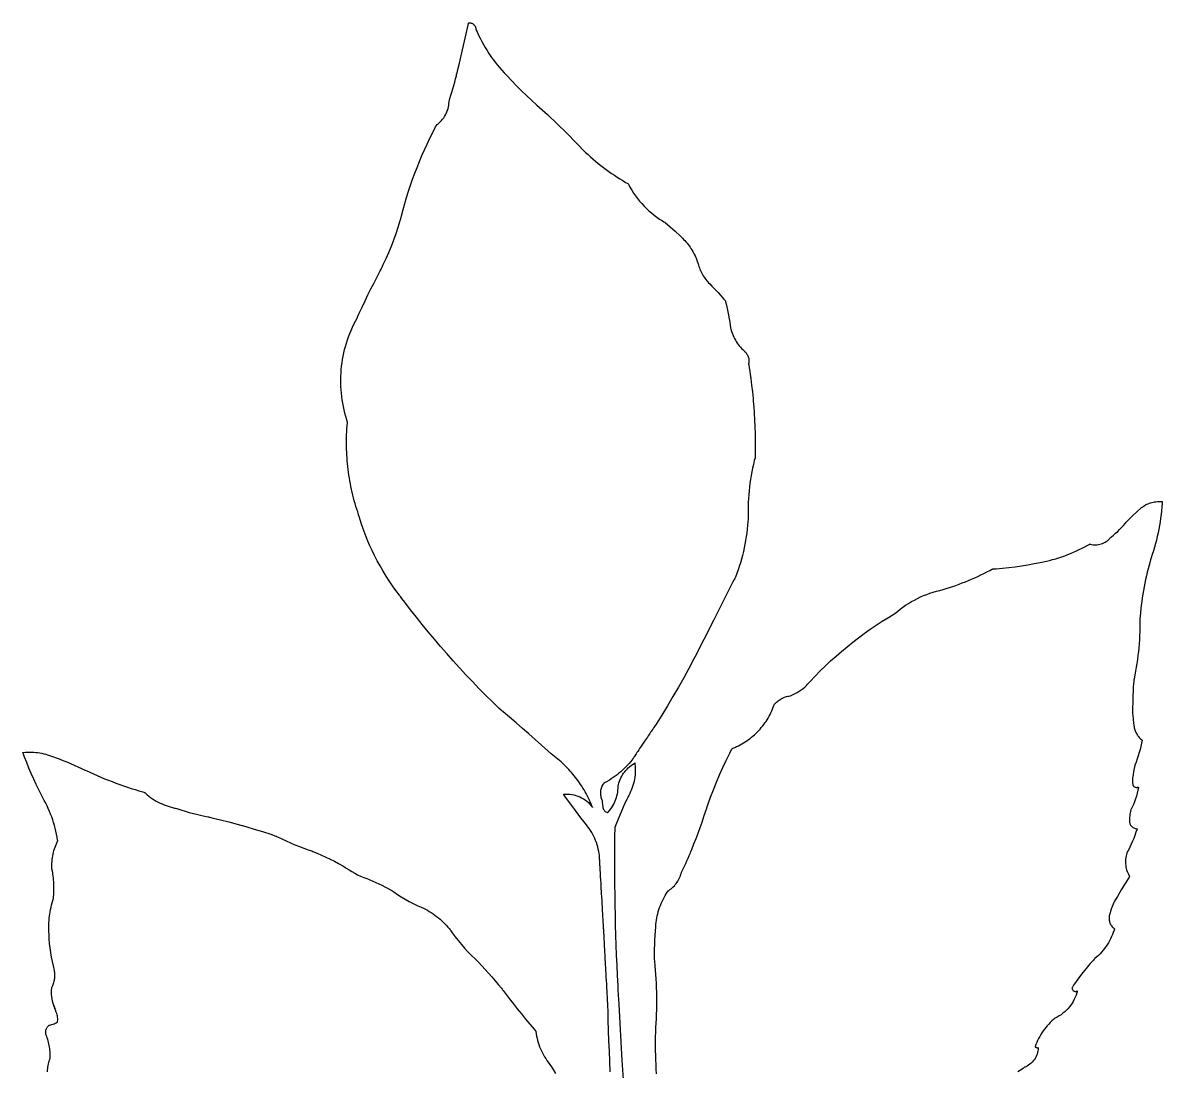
# Model space of a CAD drawing. Extents: x 0 to 908, y 0 to 337.
# Drawn here: x 324.97 to 373.27, y 287.85 to 332.27 of the extents above; entities that cross this region are included whole.
import ezdxf

# ---------------------------------------------------------------- set-up
doc = ezdxf.new("R2010")
doc.units = 0
doc.layers.add('_____1', color=18, linetype='CONTINUOUS')

msp = doc.modelspace()

# ---------------------------------------------------------------- linework, layer by layer
at = {"layer": '_____1'}
for points in [[(349.872, 287.83), (349.851, 288.267), (349.832, 288.704), (349.815, 289.141), (349.8, 289.578), (349.786, 290.016), (349.775, 290.453), (349.772, 290.563), (349.772, 290.569), (349.772, 290.573), (349.772, 290.574), (349.772, 290.574), (349.772, 290.574), (349.772, 290.576), (349.771, 290.583), (349.771, 290.594), (349.77, 290.609), (349.769, 290.629), (349.767, 290.654), (349.766, 290.682), (349.764, 290.713), (349.762, 290.749), (349.76, 290.788), (349.758, 290.83), (349.755, 290.876), (349.752, 290.925), (349.75, 290.976), (349.747, 291.031), (349.744, 291.088), (349.74, 291.147), (349.737, 291.209), (349.733, 291.273), (349.73, 291.338), (349.726, 291.406), (349.719, 291.546), (349.711, 291.692), (349.702, 291.842), (349.694, 291.995), (349.686, 292.15), (349.669, 292.46), (349.66, 292.613), (349.652, 292.763), (349.644, 292.908), (349.636, 293.048), (349.633, 293.116), (349.629, 293.181), (349.626, 293.245), (349.622, 293.307), (349.619, 293.366), (349.616, 293.423), (349.613, 293.477), (349.61, 293.529), (349.607, 293.577), (349.605, 293.623), (349.603, 293.665), (349.601, 293.704), (349.599, 293.739), (349.597, 293.771), (349.595, 293.799), (349.594, 293.823), (349.593, 293.843), (349.592, 293.858), (349.592, 293.869), (349.591, 293.876), (349.591, 293.878), (349.591, 293.88), (349.59, 293.888), (349.59, 293.899), (349.589, 293.915), (349.588, 293.935), (349.586, 293.959), (349.585, 293.986), (349.583, 294.017), (349.581, 294.051), (349.579, 294.089), (349.576, 294.129), (349.574, 294.173), (349.571, 294.22), (349.568, 294.269), (349.565, 294.321), (349.562, 294.375), (349.559, 294.431), (349.556, 294.49), (349.552, 294.551), (349.548, 294.613), (349.545, 294.677), (349.537, 294.81), (349.529, 294.948), (349.521, 295.089), (349.512, 295.234), (349.504, 295.38), (349.487, 295.671), (349.479, 295.815), (349.47, 295.956), (349.463, 296.092), (349.455, 296.224), (349.451, 296.287), (349.448, 296.348), (349.444, 296.408), (349.441, 296.465), (349.438, 296.521), (349.435, 296.573), (349.432, 296.624), (349.429, 296.672), (349.426, 296.717), (349.424, 296.759), (349.422, 296.798), (349.42, 296.834), (349.418, 296.866), (349.416, 296.895), (349.414, 296.921), (349.413, 296.942), (349.412, 296.96), (349.411, 296.973), (349.411, 296.983), (349.411, 296.988), (349.411, 296.989), (349.411, 296.989), (349.41, 296.992), (349.409, 296.998), (349.407, 297.022), (349.4, 297.07), (349.384, 297.165), (349.364, 297.259), (349.341, 297.352), (349.315, 297.444), (349.285, 297.535), (349.251, 297.625), (349.214, 297.713), (349.174, 297.799), (349.13, 297.885), (349.083, 297.968), (349.033, 298.05), (348.98, 298.129), (348.924, 298.207), (348.864, 298.283), (348.801, 298.356), (348.743, 298.432), (348.629, 298.585), (348.4, 298.892), (347.947, 299.508), (347.891, 299.585), (347.89, 299.588), (347.892, 299.588), (347.898, 299.588), (347.909, 299.589), (347.932, 299.591), (347.977, 299.594), (348.067, 299.594), (348.156, 299.588), (348.243, 299.577), (348.33, 299.559), (348.415, 299.537), (348.498, 299.508), (348.579, 299.474), (348.658, 299.435), (348.734, 299.391), (348.807, 299.342), (348.877, 299.288), (348.943, 299.23), (349.006, 299.166), (349.065, 299.099), (349.093, 299.063), (349.106, 299.045), (349.113, 299.036), (349.116, 299.031), (349.117, 299.03), (349.115, 299.035), (349.081, 299.12), (349.046, 299.204), (349.009, 299.287), (348.971, 299.369), (348.931, 299.451), (348.89, 299.532), (348.847, 299.612), (348.803, 299.691), (348.758, 299.769), (348.711, 299.847), (348.663, 299.923), (348.613, 299.999), (348.562, 300.074), (348.51, 300.147), (348.457, 300.22), (348.402, 300.292), (348.346, 300.363), (348.289, 300.433), (348.23, 300.502), (348.171, 300.569), (348.11, 300.636), (348.047, 300.702), (347.984, 300.766), (347.919, 300.83), (347.854, 300.892), (347.787, 300.953), (347.719, 301.013), (347.649, 301.072), (347.579, 301.13), (347.508, 301.186), (347.363, 301.297), (347.229, 301.418), (346.961, 301.659), (346.691, 301.899), (346.42, 302.138), (346.148, 302.375), (345.875, 302.611), (345.601, 302.845), (345.326, 303.079), (345.257, 303.137), (345.222, 303.166), (345.214, 303.173), (345.209, 303.177), (345.2, 303.186), (345.164, 303.221), (344.875, 303.501), (344.589, 303.784), (344.306, 304.07), (344.027, 304.359), (343.75, 304.65), (343.477, 304.945), (343.207, 305.242), (342.939, 305.543), (342.675, 305.846), (342.415, 306.152), (342.157, 306.46), (341.903, 306.771), (341.652, 307.085), (341.404, 307.402), (341.159, 307.721), (341.038, 307.882), (340.978, 307.963), (340.971, 307.972), (340.966, 307.978), (340.957, 307.991), (340.937, 308.015), (340.787, 308.214), (340.642, 308.416), (340.502, 308.622), (340.368, 308.83), (340.238, 309.042), (340.114, 309.257), (339.994, 309.475), (339.881, 309.695), (339.772, 309.918), (339.669, 310.144), (339.572, 310.372), (339.48, 310.603), (339.393, 310.836), (339.313, 311.071), (339.238, 311.309), (339.202, 311.428), (339.185, 311.488), (339.165, 311.547), (339.127, 311.664), (339.09, 311.782), (339.055, 311.901), (339.022, 312.019), (338.99, 312.139), (338.959, 312.258), (338.931, 312.378), (338.904, 312.498), (338.878, 312.619), (338.854, 312.74), (338.832, 312.861), (338.812, 312.982), (338.793, 313.104), (338.775, 313.226), (338.759, 313.348), (338.745, 313.47), (338.733, 313.592), (338.722, 313.715), (338.712, 313.838), (338.705, 313.961), (338.699, 314.084), (338.694, 314.207), (338.691, 314.33), (338.69, 314.453), (338.691, 314.576), (338.693, 314.7), (338.697, 314.823), (338.702, 314.946), (338.709, 315.07), (338.718, 315.193), (338.728, 315.316), (338.731, 315.347), (338.731, 315.355), (338.729, 315.364), (338.723, 315.381), (338.7, 315.45), (338.659, 315.589), (338.621, 315.729), (338.587, 315.87), (338.556, 316.011), (338.53, 316.152), (338.507, 316.294), (338.488, 316.437), (338.472, 316.579), (338.461, 316.722), (338.453, 316.865), (338.449, 317.008), (338.448, 317.151), (338.451, 317.294), (338.458, 317.436), (338.469, 317.578), (338.483, 317.72), (338.502, 317.862), (338.523, 318.003), (338.549, 318.144), (338.578, 318.284), (338.61, 318.423), (338.647, 318.561), (338.687, 318.699), (338.731, 318.836), (338.778, 318.971), (338.829, 319.106), (338.883, 319.24), (338.941, 319.372), (339.003, 319.503), (339.068, 319.632), (339.137, 319.761), (339.146, 319.777), (339.15, 319.784), (339.152, 319.788), (339.16, 319.805), (339.174, 319.837), (339.233, 319.968), (339.353, 320.228), (339.476, 320.487), (339.6, 320.746), (339.727, 321.002), (339.857, 321.258), (339.989, 321.513), (340.123, 321.766), (340.157, 321.829), (340.188, 321.893), (340.25, 322.023), (340.37, 322.283), (340.483, 322.545), (340.592, 322.81), (340.694, 323.077), (340.79, 323.346), (340.881, 323.618), (340.966, 323.891), (340.976, 323.926), (340.981, 323.943), (340.983, 323.951), (340.985, 323.956), (340.987, 323.964), (341.02, 324.095), (341.089, 324.355), (341.161, 324.615), (341.238, 324.873), (341.319, 325.13), (341.404, 325.386), (341.493, 325.64), (341.586, 325.893), (341.683, 326.144), (341.783, 326.394), (341.888, 326.642), (341.996, 326.889), (342.109, 327.133), (342.225, 327.377), (342.345, 327.618), (342.469, 327.858), (342.5, 327.917), (342.516, 327.947), (342.52, 327.954), (342.522, 327.955), (342.526, 327.958), (342.556, 327.98), (342.613, 328.028), (342.667, 328.078), (342.718, 328.131), (342.765, 328.186), (342.809, 328.244), (342.849, 328.305), (342.886, 328.367), (342.919, 328.432), (342.948, 328.499), (342.974, 328.567), (342.995, 328.637), (343.012, 328.708), (343.025, 328.78), (343.034, 328.853), (343.038, 328.927), (343.038, 328.946), (343.039, 328.955), (343.042, 328.964), (343.053, 328.998), (343.075, 329.066), (343.119, 329.202), (343.16, 329.338), (343.201, 329.476), (343.239, 329.613), (343.276, 329.751), (343.312, 329.89), (343.346, 330.028), (343.35, 330.046), (343.351, 330.048), (343.352, 330.052), (343.354, 330.061), (343.358, 330.078), (343.376, 330.148), (343.41, 330.287), (343.478, 330.564), (343.61, 331.121), (343.737, 331.679), (343.859, 332.238), (343.862, 332.256), (343.864, 332.265), (343.865, 332.269), (343.866, 332.269), (343.869, 332.269), (343.876, 332.27), (343.89, 332.271), (343.918, 332.27), (343.946, 332.266), (343.973, 332.26), (344, 332.25), (344.025, 332.239), (344.049, 332.224), (344.072, 332.207), (344.092, 332.188), (344.111, 332.167), (344.127, 332.144), (344.141, 332.119), (344.152, 332.094), (344.161, 332.067), (344.166, 332.04), (344.169, 332.011), (344.169, 332.01), (344.169, 332.01), (344.171, 332.006), (344.178, 331.988), (344.193, 331.954), (344.223, 331.885), (344.286, 331.749), (344.352, 331.614), (344.421, 331.481), (344.493, 331.35), (344.568, 331.221), (344.647, 331.093), (344.728, 330.968), (344.812, 330.844), (344.899, 330.723), (344.989, 330.603), (345.082, 330.486), (345.177, 330.371), (345.276, 330.258), (345.377, 330.147), (345.481, 330.038), (345.686, 329.821), (345.895, 329.606), (346.107, 329.394), (346.321, 329.185), (346.539, 328.98), (346.759, 328.777), (346.983, 328.578), (347.208, 328.381), (347.618, 327.987), (348.024, 327.588), (348.426, 327.186), (348.825, 326.781), (348.929, 326.685), (349.035, 326.59), (349.142, 326.497), (349.25, 326.406), (349.359, 326.316), (349.47, 326.228), (349.582, 326.142), (349.696, 326.057), (349.81, 325.974), (349.926, 325.892), (350.043, 325.813), (350.162, 325.735), (350.281, 325.658), (350.402, 325.584), (350.523, 325.511), (350.585, 325.476), (350.615, 325.458), (350.623, 325.454), (350.627, 325.451), (350.629, 325.447), (350.637, 325.431), (350.705, 325.304), (350.778, 325.18), (350.855, 325.059), (350.936, 324.942), (351.022, 324.827), (351.111, 324.716), (351.205, 324.608), (351.302, 324.503), (351.403, 324.402), (351.508, 324.305), (351.617, 324.212), (351.729, 324.123), (351.844, 324.038), (351.962, 323.957), (352.084, 323.88), (352.146, 323.843), (352.177, 323.825), (352.181, 323.823), (352.183, 323.822), (352.186, 323.819), (352.193, 323.813), (352.409, 323.628), (352.62, 323.438), (352.828, 323.243), (352.93, 323.145), (352.981, 323.095), (353.031, 323.044), (353.078, 322.991), (353.123, 322.936), (353.167, 322.881), (353.21, 322.824), (353.251, 322.766), (353.29, 322.707), (353.328, 322.647), (353.364, 322.586), (353.398, 322.524), (353.431, 322.461), (353.462, 322.398), (353.492, 322.333), (353.52, 322.268), (353.546, 322.202), (353.57, 322.135), (353.582, 322.101), (353.587, 322.085), (353.591, 322.07), (353.607, 322.008), (353.626, 321.948), (353.647, 321.889), (353.67, 321.83), (353.695, 321.772), (353.721, 321.715), (353.75, 321.659), (353.78, 321.604), (353.812, 321.549), (353.846, 321.496), (353.881, 321.445), (353.919, 321.394), (353.958, 321.344), (353.999, 321.296), (354.041, 321.249), (354.086, 321.204), (354.176, 321.116), (354.265, 321.027), (354.352, 320.936), (354.438, 320.845), (354.523, 320.751), (354.606, 320.657), (354.688, 320.561), (354.729, 320.513), (354.749, 320.489), (354.758, 320.454), (354.792, 320.311), (354.824, 320.167), (354.854, 320.023), (354.882, 319.878), (354.908, 319.734), (354.932, 319.588), (354.954, 319.443), (354.964, 319.37), (354.969, 319.334), (354.978, 319.298), (354.998, 319.227), (355.02, 319.157), (355.046, 319.088), (355.074, 319.02), (355.104, 318.954), (355.137, 318.889), (355.173, 318.825), (355.21, 318.763), (355.251, 318.702), (355.293, 318.642), (355.338, 318.584), (355.385, 318.528), (355.434, 318.474), (355.486, 318.422), (355.539, 318.371), (355.553, 318.359), (355.56, 318.353), (355.563, 318.35), (355.565, 318.349), (355.579, 318.336), (355.605, 318.309), (355.629, 318.281), (355.651, 318.251), (355.671, 318.22), (355.689, 318.187), (355.705, 318.154), (355.718, 318.12), (355.729, 318.085), (355.737, 318.049), (355.743, 318.013), (355.747, 317.976), (355.748, 317.939), (355.746, 317.902), (355.742, 317.865), (355.735, 317.828), (355.733, 317.818), (355.734, 317.809), (355.737, 317.792), (355.763, 317.652), (355.785, 317.511), (355.806, 317.37), (355.815, 317.299), (355.819, 317.263), (355.82, 317.255), (355.821, 317.251), (355.821, 317.247), (355.822, 317.238), (355.827, 317.203), (355.862, 316.92), (355.894, 316.637), (355.922, 316.353), (355.934, 316.211), (355.94, 316.14), (355.941, 316.131), (355.941, 316.126), (355.941, 316.124), (355.942, 316.12), (355.944, 316.084), (355.95, 316.013), (355.97, 315.729), (355.986, 315.444), (355.998, 315.159), (356.007, 314.874), (356.013, 314.589), (356.015, 314.304), (356.013, 314.019), (356.011, 313.876), (356.01, 313.858), (356.009, 313.849), (356.006, 313.839), (355.996, 313.8), (355.976, 313.721), (355.938, 313.563), (355.903, 313.404), (355.871, 313.244), (355.842, 313.085), (355.816, 312.924), (355.792, 312.764), (355.772, 312.603), (355.754, 312.441), (355.74, 312.279), (355.728, 312.117), (355.719, 311.955), (355.713, 311.793), (355.711, 311.63), (355.711, 311.467), (355.714, 311.305), (355.713, 311.264), (355.71, 311.224), (355.705, 311.143), (355.692, 310.981), (355.676, 310.82), (355.657, 310.659), (355.634, 310.499), (355.608, 310.339), (355.579, 310.18), (355.547, 310.022), (355.511, 309.864), (355.473, 309.707), (355.431, 309.55), (355.386, 309.395), (355.338, 309.24), (355.287, 309.087), (355.232, 308.934), (355.175, 308.782), (355.173, 308.777), (355.17, 308.771), (355.163, 308.759), (355.15, 308.733), (355.124, 308.682), (355.072, 308.581), (354.655, 307.767), (354.242, 306.952), (353.832, 306.135), (353.628, 305.726), (353.526, 305.521), (353.419, 305.319), (353.203, 304.917), (352.982, 304.517), (352.757, 304.119), (352.527, 303.724), (352.292, 303.332), (352.054, 302.942), (351.81, 302.556), (351.749, 302.459), (351.718, 302.411), (351.702, 302.387), (351.699, 302.381), (351.698, 302.38), (351.698, 302.38), (351.697, 302.379), (351.694, 302.375), (351.691, 302.37), (351.686, 302.363), (351.68, 302.354), (351.673, 302.343), (351.665, 302.332), (351.656, 302.318), (351.646, 302.303), (351.635, 302.287), (351.61, 302.25), (351.582, 302.209), (351.552, 302.163), (351.518, 302.114), (351.483, 302.061), (351.445, 302.006), (351.406, 301.948), (351.366, 301.888), (351.324, 301.827), (351.157, 301.579), (351.116, 301.519), (351.076, 301.46), (351.038, 301.403), (351.001, 301.349), (350.967, 301.297), (350.934, 301.25), (350.905, 301.206), (350.879, 301.167), (350.867, 301.149), (350.856, 301.133), (350.846, 301.118), (350.836, 301.105), (350.828, 301.093), (350.821, 301.082), (350.815, 301.073), (350.81, 301.066), (350.807, 301.061), (350.804, 301.057), (350.803, 301.055), (350.803, 301.055), (350.803, 301.055), (350.801, 301.053), (350.794, 301.043), (350.731, 300.965), (350.666, 300.889), (350.599, 300.815), (350.53, 300.742), (350.459, 300.672), (350.386, 300.603), (350.312, 300.536), (350.236, 300.472), (350.158, 300.409), (350.079, 300.349), (349.998, 300.29), (349.915, 300.234), (349.831, 300.18), (349.745, 300.128), (349.658, 300.078), (349.614, 300.054), (349.592, 300.042), (349.589, 300.041), (349.588, 300.039), (349.587, 300.037), (349.583, 300.032), (349.557, 299.993), (349.534, 299.953), (349.514, 299.912), (349.496, 299.87), (349.482, 299.826), (349.471, 299.782), (349.462, 299.738), (349.457, 299.693), (349.455, 299.647), (349.455, 299.602), (349.459, 299.557), (349.466, 299.512), (349.476, 299.467), (349.489, 299.423), (349.505, 299.379), (349.515, 299.357), (349.519, 299.347), (349.519, 299.342), (349.521, 299.32), (349.528, 299.232), (349.539, 299.144), (349.553, 299.057), (349.562, 299.014), (349.566, 298.993), (349.572, 298.975), (349.586, 298.94), (349.606, 298.909), (349.63, 298.881), (349.658, 298.858), (349.689, 298.838), (349.724, 298.824), (349.76, 298.815), (349.77, 298.814), (349.771, 298.814), (349.772, 298.814), (349.773, 298.815), (349.78, 298.823), (349.793, 298.838), (349.844, 298.898), (349.891, 298.961), (349.936, 299.025), (349.977, 299.092), (350.015, 299.16), (350.049, 299.23), (350.081, 299.301), (350.108, 299.374), (350.133, 299.448), (350.154, 299.523), (350.171, 299.599), (350.185, 299.676), (350.195, 299.753), (350.201, 299.832), (350.204, 299.91), (350.204, 299.95), (350.213, 299.988), (350.234, 300.062), (350.259, 300.135), (350.288, 300.207), (350.32, 300.276), (350.355, 300.344), (350.394, 300.41), (350.437, 300.474), (350.482, 300.535), (350.53, 300.594), (350.582, 300.651), (350.636, 300.705), (350.693, 300.756), (350.752, 300.804), (350.815, 300.85), (350.88, 300.892), (350.896, 300.903), (350.904, 300.908), (350.909, 300.91), (350.911, 300.911), (350.911, 300.909), (350.917, 300.863), (350.926, 300.771), (350.931, 300.679), (350.931, 300.586), (350.929, 300.494), (350.922, 300.403), (350.911, 300.311), (350.897, 300.221), (350.879, 300.131), (350.857, 300.042), (350.832, 299.953), (350.803, 299.866), (350.77, 299.78), (350.734, 299.695), (350.694, 299.612), (350.651, 299.53), (350.628, 299.49), (350.608, 299.448), (350.568, 299.366), (350.49, 299.2), (350.414, 299.033), (350.341, 298.865), (350.27, 298.696), (350.201, 298.526), (350.135, 298.355), (350.071, 298.183), (350.063, 298.162), (350.061, 298.157), (350.06, 298.154), (350.06, 298.153), (350.06, 298.149), (350.06, 298.143), (350.059, 298.089), (350.056, 297.876), (350.051, 297.45), (350.049, 297.024), (350.048, 296.598), (350.049, 296.172), (350.052, 295.745), (350.057, 295.319), (350.064, 294.893), (350.073, 294.467), (350.083, 294.041), (350.096, 293.615), (350.11, 293.189), (350.126, 292.763), (350.144, 292.338), (350.164, 291.912), (350.186, 291.486), (350.192, 291.38), (350.197, 291.279), (350.207, 291.081), (350.228, 290.684), (350.272, 289.891), (350.318, 289.098), (350.367, 288.305), (350.417, 287.512)], [(351.836, 287.738), (351.823, 287.934), (351.813, 288.13), (351.804, 288.326), (351.798, 288.523), (351.794, 288.719), (351.792, 288.915), (351.792, 289.112), (351.794, 289.308), (351.798, 289.505), (351.801, 289.603), (351.803, 289.652), (351.807, 289.699), (351.819, 289.886), (351.829, 290.073), (351.837, 290.261), (351.843, 290.448), (351.846, 290.636), (351.847, 290.823), (351.846, 291.011), (351.843, 291.198), (351.837, 291.386), (351.829, 291.573), (351.819, 291.76), (351.807, 291.947), (351.793, 292.135), (351.776, 292.321), (351.757, 292.508), (351.746, 292.601), (351.744, 292.625), (351.743, 292.63), (351.743, 292.634), (351.743, 292.64), (351.743, 292.664), (351.744, 292.851), (351.748, 293.038), (351.753, 293.225), (351.76, 293.413), (351.77, 293.6), (351.781, 293.787), (351.795, 293.973), (351.802, 294.067), (351.811, 294.16), (351.824, 294.252), (351.84, 294.343), (351.858, 294.434), (351.88, 294.524), (351.904, 294.614), (351.931, 294.702), (351.96, 294.79), (351.993, 294.876), (352.028, 294.962), (352.066, 295.046), (352.106, 295.129), (352.149, 295.211), (352.195, 295.292), (352.243, 295.371), (352.294, 295.449), (352.32, 295.487), (352.323, 295.491), (352.327, 295.493), (352.333, 295.498), (352.347, 295.506), (352.399, 295.543), (352.449, 295.581), (352.496, 295.622), (352.542, 295.665), (352.586, 295.71), (352.627, 295.757), (352.666, 295.806), (352.702, 295.857), (352.737, 295.909), (352.768, 295.963), (352.797, 296.018), (352.823, 296.075), (352.847, 296.134), (352.868, 296.193), (352.886, 296.254), (352.894, 296.285), (352.908, 296.312), (352.964, 296.423), (353.018, 296.534), (353.07, 296.646), (353.121, 296.759), (353.171, 296.872), (353.219, 296.986), (353.266, 297.101), (353.289, 297.158), (353.295, 297.173), (353.297, 297.18), (353.298, 297.182), (353.299, 297.185), (353.302, 297.192), (353.325, 297.249), (353.417, 297.479), (353.506, 297.711), (353.593, 297.942), (353.679, 298.175), (353.762, 298.408), (353.843, 298.642), (353.922, 298.877), (353.961, 298.995), (353.97, 299.024), (353.975, 299.04), (353.982, 299.06), (354.01, 299.14), (354.126, 299.459), (354.247, 299.776), (354.374, 300.09), (354.506, 300.403), (354.644, 300.713), (354.788, 301.02), (354.936, 301.325), (355.013, 301.476), (355.032, 301.514), (355.035, 301.519), (355.039, 301.522), (355.049, 301.526), (355.068, 301.533), (355.146, 301.566), (355.224, 301.601), (355.299, 301.638), (355.374, 301.676), (355.448, 301.717), (355.52, 301.76), (355.59, 301.804), (355.66, 301.85), (355.728, 301.899), (355.795, 301.948), (355.86, 302), (355.924, 302.054), (355.986, 302.109), (356.046, 302.165), (356.105, 302.224), (356.163, 302.283), (356.219, 302.345), (356.273, 302.408), (356.325, 302.472), (356.376, 302.538), (356.425, 302.605), (356.472, 302.674), (356.517, 302.744), (356.561, 302.815), (356.602, 302.888), (356.642, 302.962), (356.679, 303.037), (356.715, 303.113), (356.749, 303.19), (356.78, 303.269), (356.81, 303.348), (356.817, 303.368), (356.82, 303.378), (356.822, 303.383), (356.823, 303.385), (356.823, 303.386), (356.831, 303.395), (356.847, 303.414), (356.881, 303.451), (356.917, 303.485), (356.954, 303.518), (356.993, 303.549), (357.033, 303.578), (357.074, 303.605), (357.116, 303.63), (357.16, 303.653), (357.205, 303.674), (357.25, 303.693), (357.297, 303.71), (357.344, 303.724), (357.392, 303.736), (357.441, 303.746), (357.491, 303.754), (357.503, 303.756), (357.514, 303.76), (357.537, 303.769), (357.627, 303.808), (357.714, 303.851), (357.799, 303.898), (357.882, 303.949), (357.963, 304.003), (358.041, 304.062), (358.115, 304.125), (358.152, 304.157), (358.154, 304.159), (358.155, 304.16), (358.157, 304.162), (358.16, 304.165), (358.185, 304.194), (358.237, 304.251), (358.341, 304.364), (358.553, 304.588), (358.768, 304.807), (358.988, 305.022), (359.212, 305.232), (359.44, 305.438), (359.672, 305.64), (359.908, 305.836), (360.148, 306.029), (360.391, 306.216), (360.638, 306.399), (360.889, 306.576), (361.143, 306.749), (361.4, 306.917), (361.662, 307.08), (361.926, 307.238), (361.934, 307.243), (361.938, 307.245), (361.939, 307.246), (361.946, 307.252), (361.96, 307.264), (361.987, 307.288), (362.043, 307.334), (362.156, 307.424), (362.272, 307.51), (362.391, 307.593), (362.512, 307.671), (362.635, 307.745), (362.761, 307.815), (362.889, 307.881), (363.018, 307.943), (363.15, 308), (363.284, 308.054), (363.42, 308.103), (363.557, 308.147), (363.696, 308.187), (363.836, 308.223), (363.977, 308.254), (364.114, 308.297), (364.25, 308.342), (364.386, 308.388), (364.521, 308.436), (364.656, 308.485), (364.789, 308.536), (364.923, 308.589), (365.055, 308.644), (365.187, 308.699), (365.318, 308.757), (365.449, 308.816), (365.579, 308.877), (365.708, 308.939), (365.836, 309.003), (365.964, 309.068), (366.027, 309.101), (366.059, 309.118), (366.075, 309.127), (366.083, 309.13), (366.091, 309.13), (366.226, 309.141), (366.495, 309.164), (366.764, 309.193), (367.032, 309.226), (367.3, 309.265), (367.566, 309.308), (367.832, 309.355), (368.097, 309.408), (368.361, 309.464), (368.492, 309.495), (368.622, 309.529), (368.751, 309.566), (368.879, 309.605), (369.007, 309.647), (369.133, 309.691), (369.259, 309.738), (369.384, 309.787), (369.507, 309.839), (369.63, 309.893), (369.752, 309.95), (369.872, 310.009), (369.991, 310.071), (370.11, 310.135), (370.168, 310.168), (370.197, 310.185), (370.201, 310.187), (370.204, 310.188), (370.207, 310.187), (370.215, 310.184), (370.273, 310.17), (370.333, 310.159), (370.392, 310.154), (370.451, 310.152), (370.51, 310.155), (370.568, 310.162), (370.626, 310.174), (370.682, 310.19), (370.737, 310.209), (370.791, 310.233), (370.843, 310.26), (370.893, 310.292), (370.941, 310.327), (370.986, 310.366), (371.029, 310.409), (371.049, 310.432), (371.059, 310.443), (371.07, 310.452), (371.116, 310.489), (371.205, 310.565), (371.292, 310.642), (371.378, 310.722), (371.461, 310.804), (371.542, 310.888), (371.621, 310.974), (371.698, 311.062), (371.737, 311.106), (371.777, 311.149), (371.858, 311.233), (372.024, 311.397), (372.193, 311.557), (372.367, 311.713), (372.39, 311.732), (372.413, 311.75), (372.461, 311.783), (372.511, 311.814), (372.561, 311.843), (372.613, 311.869), (372.666, 311.893), (372.72, 311.914), (372.775, 311.932), (372.83, 311.948), (372.887, 311.962), (372.944, 311.973), (373.001, 311.981), (373.059, 311.987), (373.117, 311.99), (373.175, 311.991), (373.234, 311.989), (373.263, 311.986), (373.265, 311.986), (373.266, 311.986), (373.265, 311.983), (373.265, 311.974), (373.264, 311.954), (373.261, 311.914), (373.249, 311.757), (373.234, 311.599), (373.217, 311.442), (373.197, 311.285), (373.174, 311.129), (373.148, 310.973), (373.12, 310.818), (373.089, 310.663), (373.055, 310.509), (373.018, 310.355), (372.979, 310.202), (372.938, 310.05), (372.893, 309.898), (372.846, 309.747), (372.796, 309.597), (372.771, 309.522), (372.749, 309.446), (372.708, 309.294), (372.669, 309.142), (372.631, 308.989), (372.596, 308.835), (372.562, 308.682), (372.53, 308.527), (372.5, 308.373), (372.472, 308.218), (372.446, 308.063), (372.422, 307.907), (372.399, 307.751), (372.379, 307.595), (372.36, 307.439), (372.344, 307.282), (372.329, 307.125), (372.326, 307.086), (372.324, 307.066), (372.324, 307.046), (372.324, 306.962), (372.324, 306.795), (372.321, 306.628), (372.316, 306.461), (372.309, 306.294), (372.299, 306.127), (372.287, 305.961), (372.273, 305.794), (372.256, 305.628), (372.237, 305.462), (372.216, 305.297), (372.192, 305.131), (372.166, 304.966), (372.138, 304.801), (372.108, 304.637), (372.075, 304.473), (372.066, 304.432), (372.064, 304.422), (372.063, 304.417), (372.062, 304.413), (372.062, 304.403), (372.058, 304.361), (372.052, 304.278), (372.041, 304.112), (372.032, 303.945), (372.024, 303.779), (372.018, 303.612), (372.014, 303.445), (372.011, 303.278), (372.01, 303.112), (372.01, 303.091), (372.01, 303.086), (372.01, 303.084), (372.011, 303.078), (372.011, 303.058), (372.013, 303.016), (372.017, 302.933), (372.03, 302.767), (372.049, 302.601), (372.073, 302.436), (372.082, 302.395), (372.092, 302.354), (372.105, 302.314), (372.119, 302.275), (372.135, 302.237), (372.152, 302.199), (372.172, 302.162), (372.193, 302.126), (372.215, 302.092), (372.239, 302.058), (372.264, 302.025), (372.292, 301.993), (372.32, 301.963), (372.35, 301.934), (372.381, 301.906), (372.414, 301.879), (372.418, 301.876), (372.419, 301.874), (372.418, 301.87), (372.415, 301.853), (372.408, 301.819), (372.393, 301.751), (372.361, 301.615), (372.327, 301.481), (372.289, 301.347), (372.248, 301.214), (372.205, 301.082), (372.159, 300.951), (372.11, 300.821), (372.107, 300.813), (372.106, 300.809), (372.104, 300.8), (372.1, 300.783), (372.092, 300.75), (372.077, 300.682), (372.05, 300.545), (372.028, 300.408), (372.01, 300.271), (372.006, 300.201), (372.007, 300.131), (372.012, 300.062), (372.021, 299.994), (372.026, 299.976), (372.034, 299.959), (372.044, 299.943), (372.055, 299.929), (372.068, 299.916), (372.082, 299.904), (372.097, 299.894), (372.114, 299.886), (372.131, 299.879), (372.149, 299.875), (372.167, 299.873), (372.186, 299.873), (372.204, 299.874), (372.222, 299.878), (372.239, 299.884), (372.248, 299.888), (372.252, 299.89), (372.254, 299.891), (372.255, 299.891), (372.254, 299.883), (372.231, 299.757), (372.203, 299.633), (372.17, 299.509), (372.133, 299.388), (372.09, 299.267), (372.043, 299.149), (371.991, 299.032), (371.963, 298.975), (371.949, 298.946), (371.942, 298.932), (371.94, 298.929), (371.94, 298.927), (371.939, 298.923), (371.924, 298.861), (371.91, 298.799), (371.899, 298.737), (371.89, 298.674), (371.883, 298.611), (371.878, 298.548), (371.875, 298.485), (371.874, 298.453), (371.875, 298.421), (371.88, 298.39), (371.888, 298.359), (371.899, 298.33), (371.912, 298.302), (371.928, 298.276), (371.945, 298.251), (371.965, 298.228), (371.987, 298.207), (372.011, 298.188), (372.036, 298.171), (372.063, 298.157), (372.091, 298.145), (372.121, 298.135), (372.151, 298.128), (372.183, 298.124), (372.199, 298.123), (372.203, 298.123), (372.204, 298.123), (372.204, 298.122), (372.203, 298.118), (372.198, 298.102), (372.154, 297.973), (372.108, 297.844), (372.058, 297.717), (372.006, 297.591), (371.95, 297.466), (371.892, 297.343), (371.831, 297.221), (371.799, 297.16), (371.783, 297.13), (371.777, 297.115), (371.771, 297.099), (371.751, 297.034), (371.735, 296.969), (371.723, 296.904), (371.715, 296.838), (371.71, 296.772), (371.709, 296.706), (371.711, 296.64), (371.718, 296.574), (371.728, 296.509), (371.741, 296.444), (371.758, 296.38), (371.779, 296.317), (371.803, 296.255), (371.831, 296.195), (371.863, 296.135), (371.88, 296.106), (371.881, 296.102), (371.879, 296.098), (371.873, 296.09), (371.863, 296.073), (371.696, 295.803), (371.532, 295.531), (371.37, 295.259), (371.289, 295.122), (371.249, 295.053), (371.23, 295.02), (371.221, 295.002), (371.188, 294.93), (371.156, 294.857), (371.127, 294.783), (371.1, 294.709), (371.075, 294.634), (371.053, 294.558), (371.032, 294.481), (371.023, 294.443), (371.015, 294.404), (371.012, 294.364), (371.011, 294.326), (371.013, 294.287), (371.018, 294.249), (371.025, 294.211), (371.035, 294.174), (371.047, 294.138), (371.062, 294.102), (371.079, 294.068), (371.099, 294.035), (371.121, 294.004), (371.145, 293.973), (371.171, 293.945), (371.199, 293.918), (371.229, 293.893), (371.237, 293.887), (371.239, 293.885), (371.24, 293.885), (371.241, 293.883), (371.237, 293.871), (371.223, 293.824), (371.191, 293.732), (371.156, 293.64), (371.117, 293.551), (371.075, 293.463), (371.03, 293.376), (370.982, 293.292), (370.931, 293.209), (370.877, 293.128), (370.819, 293.05), (370.759, 292.973), (370.696, 292.899), (370.63, 292.827), (370.561, 292.758), (370.49, 292.691), (370.416, 292.627), (370.397, 292.611), (370.38, 292.594), (370.347, 292.558), (370.218, 292.414), (370.093, 292.266), (369.97, 292.117), (369.851, 291.964), (369.734, 291.81), (369.621, 291.653), (369.512, 291.493), (369.458, 291.413), (369.445, 291.393), (369.445, 291.391), (369.444, 291.385), (369.444, 291.365), (369.447, 291.345), (369.452, 291.325), (369.46, 291.307), (369.471, 291.289), (369.484, 291.274), (369.499, 291.26), (369.517, 291.249), (369.535, 291.24), (369.555, 291.234), (369.574, 291.231), (369.595, 291.231), (369.614, 291.233), (369.634, 291.239), (369.653, 291.247), (369.662, 291.253), (369.662, 291.253), (369.662, 291.253), (369.662, 291.252), (369.66, 291.24), (369.654, 291.216), (369.641, 291.169), (369.612, 291.075), (369.578, 290.984), (369.539, 290.896), (369.495, 290.81), (369.445, 290.727), (369.392, 290.648), (369.333, 290.571), (369.271, 290.499), (369.204, 290.43), (369.133, 290.364), (369.059, 290.303), (368.98, 290.246), (368.898, 290.194), (368.813, 290.147), (368.725, 290.104), (368.715, 290.097), (368.706, 290.089), (368.688, 290.074), (368.653, 290.043), (368.585, 289.979), (368.519, 289.913), (368.455, 289.845), (368.394, 289.775), (368.334, 289.703), (368.277, 289.63), (368.222, 289.554), (368.17, 289.477), (368.12, 289.399), (368.072, 289.319), (368.027, 289.237), (367.985, 289.154), (367.945, 289.069), (367.908, 288.984), (367.89, 288.94), (367.874, 288.897), (367.88, 288.89), (367.895, 288.876), (367.911, 288.865), (367.928, 288.856), (367.946, 288.85), (367.965, 288.846), (367.984, 288.845), (368.004, 288.847), (368.009, 288.848), (368.011, 288.848), (368.013, 288.849), (368.013, 288.848), (368.013, 288.844), (368.008, 288.775), (367.998, 288.707), (367.983, 288.64), (367.963, 288.576), (367.939, 288.513), (367.91, 288.452), (367.877, 288.394), (367.84, 288.338), (367.799, 288.286), (367.755, 288.236), (367.706, 288.189), (367.655, 288.146), (367.6, 288.106), (367.542, 288.071), (367.481, 288.039), (367.449, 288.025), (367.433, 288.019), (367.425, 288.015), (367.418, 288.01), (367.365, 287.971), (367.256, 287.895), (367.147, 287.821)], [(326.014, 287.83), (326.02, 287.897), (326.027, 287.962), (326.036, 288.028), (326.047, 288.094), (326.06, 288.159), (326.074, 288.224), (326.091, 288.288), (326.109, 288.352), (326.128, 288.416), (326.13, 288.482), (326.13, 288.548), (326.128, 288.614), (326.124, 288.68), (326.119, 288.745), (326.112, 288.811), (326.102, 288.876), (326.091, 288.941), (326.078, 289.005), (326.064, 289.069), (326.047, 289.133), (326.029, 289.196), (326.009, 289.259), (325.988, 289.321), (325.964, 289.383), (325.952, 289.414), (325.945, 289.429), (325.942, 289.436), (325.941, 289.44), (325.939, 289.466), (325.939, 289.491), (325.94, 289.517), (325.942, 289.542), (325.946, 289.566), (325.952, 289.591), (325.959, 289.615), (325.978, 289.661), (325.99, 289.683), (326.003, 289.705), (326.017, 289.726), (326.033, 289.745), (326.05, 289.764), (326.068, 289.782), (326.078, 289.791), (326.082, 289.795), (326.088, 289.797), (326.112, 289.802), (326.16, 289.814), (326.206, 289.828), (326.252, 289.844), (326.298, 289.863), (326.342, 289.883), (326.385, 289.906), (326.427, 289.931), (326.437, 289.938), (326.442, 289.941), (326.444, 289.948), (326.447, 289.975), (326.451, 290.03), (326.45, 290.084), (326.445, 290.139), (326.436, 290.192), (326.423, 290.245), (326.406, 290.297), (326.384, 290.348), (326.378, 290.36), (326.376, 290.366), (326.375, 290.369), (326.371, 290.382), (326.363, 290.408), (326.329, 290.511), (326.311, 290.562), (326.308, 290.569), (326.308, 290.57), (326.308, 290.57), (326.307, 290.571), (326.306, 290.576), (326.303, 290.584), (326.3, 290.593), (326.293, 290.611), (326.291, 290.618), (326.29, 290.621), (326.289, 290.623), (326.286, 290.631), (326.285, 290.633), (326.285, 290.632), (326.287, 290.629), (326.295, 290.605), (326.297, 290.6), (326.297, 290.598), (326.298, 290.598), (326.298, 290.595), (326.3, 290.59), (326.302, 290.584), (326.308, 290.567), (326.315, 290.547), (326.323, 290.526), (326.329, 290.508), (326.332, 290.5), (326.334, 290.494), (326.336, 290.49), (326.336, 290.487), (326.336, 290.487), (326.337, 290.488), (326.337, 290.488), (326.336, 290.489), (326.335, 290.492), (326.329, 290.511), (326.327, 290.515), (326.327, 290.516), (326.326, 290.518), (326.325, 290.522), (326.316, 290.549), (326.314, 290.554), (326.313, 290.556), (326.313, 290.556), (326.312, 290.559), (326.309, 290.568), (326.304, 290.581), (326.298, 290.597), (326.293, 290.612), (326.288, 290.626), (326.284, 290.636), (326.283, 290.639), (326.283, 290.64), (326.283, 290.64), (326.281, 290.645), (326.277, 290.657), (326.268, 290.68), (326.253, 290.726), (326.228, 290.82), (326.209, 290.914), (326.196, 291.01), (326.189, 291.106), (326.188, 291.203), (326.193, 291.3), (326.198, 291.348), (326.205, 291.396), (326.243, 291.482), (326.26, 291.525), (326.275, 291.569), (326.288, 291.614), (326.299, 291.659), (326.309, 291.704), (326.317, 291.75), (326.323, 291.796), (326.327, 291.842), (326.329, 291.888), (326.329, 291.934), (326.328, 291.981), (326.325, 292.027), (326.32, 292.074), (326.312, 292.12), (326.265, 292.308), (326.223, 292.497), (326.186, 292.688), (326.154, 292.88), (326.128, 293.073), (326.107, 293.266), (326.091, 293.46), (326.081, 293.654), (326.076, 293.75), (326.073, 293.846), (326.072, 293.942), (326.073, 294.038), (326.077, 294.134), (326.083, 294.229), (326.091, 294.325), (326.101, 294.42), (326.114, 294.515), (326.129, 294.61), (326.147, 294.704), (326.166, 294.798), (326.188, 294.891), (326.212, 294.984), (326.239, 295.077), (326.253, 295.123), (326.26, 295.145), (326.263, 295.157), (326.265, 295.167), (326.274, 295.246), (326.281, 295.325), (326.286, 295.404), (326.29, 295.483), (326.292, 295.562), (326.292, 295.641), (326.291, 295.72), (326.288, 295.799), (326.284, 295.878), (326.277, 295.957), (326.269, 296.035), (326.26, 296.114), (326.249, 296.192), (326.236, 296.27), (326.207, 296.426), (326.204, 296.504), (326.203, 296.582), (326.204, 296.66), (326.209, 296.738), (326.216, 296.815), (326.225, 296.892), (326.237, 296.969), (326.252, 297.045), (326.269, 297.121), (326.289, 297.196), (326.311, 297.27), (326.336, 297.344), (326.363, 297.417), (326.393, 297.489), (326.425, 297.56), (326.442, 297.595), (326.451, 297.612), (326.452, 297.615), (326.451, 297.619), (326.45, 297.627), (326.447, 297.643), (326.426, 297.768), (326.402, 297.893), (326.375, 298.017), (326.345, 298.141), (326.312, 298.263), (326.276, 298.385), (326.237, 298.505), (326.195, 298.625), (326.15, 298.743), (326.102, 298.861), (326.051, 298.977), (325.998, 299.092), (325.941, 299.206), (325.882, 299.318), (325.758, 299.54), (325.646, 299.768), (325.537, 299.996), (325.432, 300.226), (325.33, 300.458), (325.231, 300.691), (325.135, 300.926), (325.042, 301.161), (324.997, 301.28), (324.975, 301.339), (324.97, 301.354), (324.969, 301.356), (324.97, 301.356), (324.973, 301.356), (324.978, 301.357), (325, 301.359), (325.086, 301.366), (325.173, 301.37), (325.259, 301.371), (325.345, 301.37), (325.431, 301.365), (325.517, 301.358), (325.602, 301.348), (325.688, 301.335), (325.772, 301.32), (325.856, 301.301), (325.94, 301.28), (326.023, 301.257), (326.105, 301.23), (326.186, 301.201), (326.267, 301.169), (326.307, 301.152), (326.347, 301.137), (326.509, 301.08), (326.67, 301.019), (326.83, 300.956), (326.989, 300.891), (327.147, 300.822), (327.304, 300.751), (327.459, 300.678), (327.536, 300.64), (327.575, 300.621), (327.578, 300.619), (327.583, 300.617), (327.593, 300.612), (327.612, 300.603), (327.651, 300.585), (327.807, 300.514), (327.964, 300.444), (328.122, 300.376), (328.28, 300.31), (328.438, 300.245), (328.598, 300.181), (328.758, 300.119), (328.918, 300.059), (329.079, 300), (329.241, 299.943), (329.403, 299.887), (329.566, 299.833), (329.729, 299.781), (329.893, 299.73), (330.058, 299.681), (330.099, 299.668), (330.119, 299.662), (330.13, 299.659), (330.133, 299.658), (330.136, 299.656), (330.17, 299.624), (330.241, 299.563), (330.314, 299.505), (330.389, 299.449), (330.465, 299.396), (330.543, 299.346), (330.623, 299.298), (330.704, 299.254), (330.787, 299.212), (330.871, 299.172), (330.957, 299.136), (331.044, 299.103), (331.132, 299.073), (331.221, 299.045), (331.311, 299.021), (331.402, 299), (331.447, 298.989), (331.492, 298.975), (331.669, 298.92), (331.846, 298.868), (332.025, 298.818), (332.204, 298.77), (332.383, 298.725), (332.564, 298.683), (332.745, 298.643), (332.836, 298.624), (332.858, 298.619), (332.864, 298.618), (332.868, 298.617), (332.874, 298.616), (332.896, 298.611), (332.986, 298.59), (333.346, 298.504), (333.705, 298.414), (334.062, 298.318), (334.418, 298.218), (334.773, 298.112), (335.126, 298.002), (335.478, 297.887), (335.653, 297.828), (335.697, 297.813), (335.702, 297.811), (335.704, 297.81), (335.71, 297.807), (335.721, 297.801), (335.766, 297.779), (335.948, 297.69), (336.132, 297.605), (336.317, 297.524), (336.503, 297.446), (336.691, 297.371), (336.881, 297.3), (337.071, 297.232), (337.167, 297.2), (337.215, 297.183), (337.262, 297.164), (337.449, 297.088), (337.634, 297.007), (337.817, 296.923), (337.999, 296.835), (338.179, 296.743), (338.356, 296.647), (338.532, 296.547), (338.619, 296.495), (338.63, 296.489), (338.637, 296.484), (338.652, 296.474), (338.68, 296.454), (338.797, 296.377), (338.917, 296.305), (339.039, 296.237), (339.163, 296.174), (339.29, 296.115), (339.419, 296.062), (339.55, 296.013), (339.616, 295.99), (339.681, 295.964), (339.809, 295.909), (339.936, 295.852), (340.062, 295.793), (340.187, 295.732), (340.311, 295.668), (340.434, 295.603), (340.555, 295.535), (340.616, 295.5), (340.693, 295.444), (340.85, 295.336), (341.011, 295.234), (341.176, 295.136), (341.343, 295.044), (341.513, 294.958), (341.686, 294.877), (341.861, 294.801), (341.95, 294.765), (342.034, 294.72), (342.117, 294.673), (342.198, 294.624), (342.278, 294.573), (342.357, 294.52), (342.434, 294.465), (342.509, 294.407), (342.583, 294.348), (342.656, 294.287), (342.727, 294.223), (342.796, 294.158), (342.863, 294.091), (342.929, 294.023), (342.992, 293.952), (343.054, 293.88), (343.085, 293.843), (343.1, 293.825), (343.114, 293.805), (343.174, 293.718), (343.298, 293.549), (343.427, 293.382), (343.56, 293.22), (343.698, 293.062), (343.84, 292.907), (343.987, 292.757), (344.138, 292.611), (344.215, 292.539), (344.288, 292.464), (344.432, 292.311), (344.574, 292.157), (344.715, 292.002), (344.854, 291.844), (344.99, 291.685), (345.125, 291.524), (345.258, 291.362), (345.291, 291.321), (345.307, 291.301), (345.328, 291.273), (345.412, 291.161), (345.581, 290.937), (345.753, 290.715), (345.927, 290.494), (346.103, 290.276), (346.282, 290.059), (346.463, 289.844), (346.646, 289.631), (346.692, 289.578), (346.703, 289.565), (346.709, 289.558), (346.711, 289.555), (346.712, 289.552), (346.714, 289.528), (346.728, 289.435), (346.745, 289.341), (346.765, 289.249), (346.788, 289.157), (346.814, 289.067), (346.844, 288.977), (346.876, 288.889), (346.911, 288.802), (346.95, 288.716), (346.991, 288.631), (347.036, 288.548), (347.083, 288.466), (347.133, 288.386), (347.186, 288.308), (347.242, 288.231), (347.271, 288.193), (347.298, 288.155), (347.35, 288.077), (347.452, 287.919), (347.551, 287.76)]]:
    msp.add_lwpolyline(points, dxfattribs=at)

doc.saveas('drawing.dxf')
